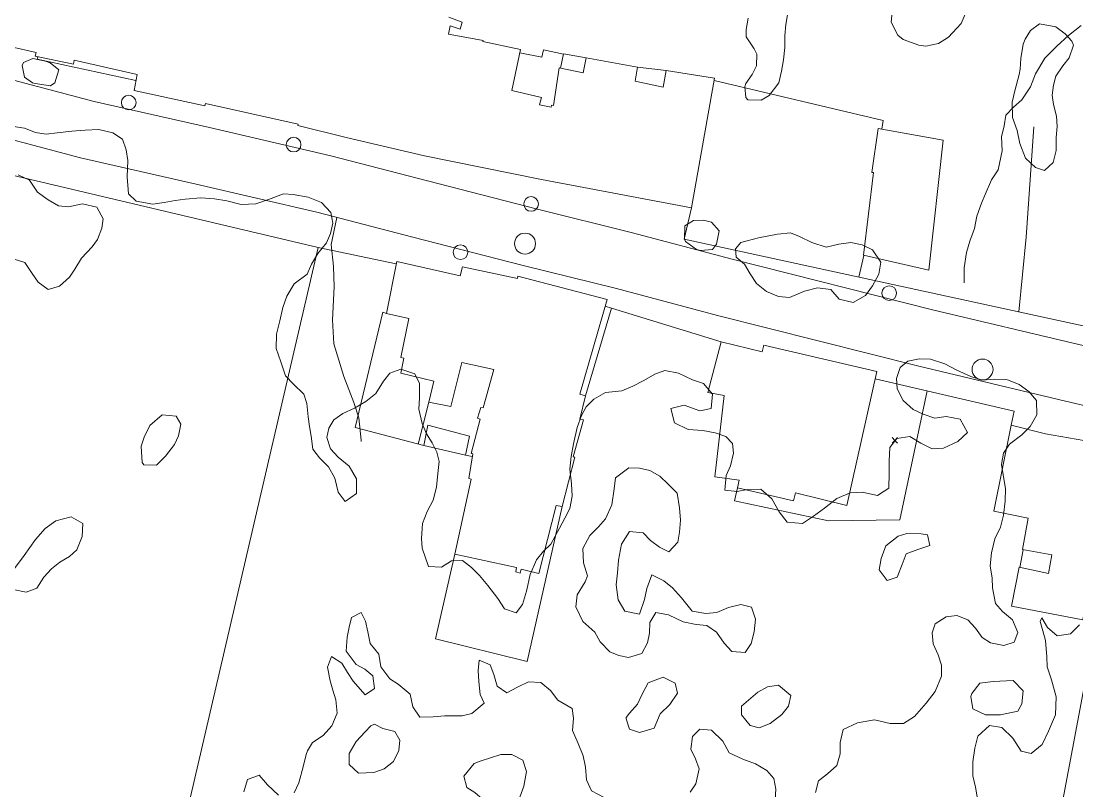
# Model space of a CAD drawing. Header units: metres. Extents: x 4652992 to 4879070, y 2074171 to 2309877.
# Drawn here: x 4654094.4 to 4654205.2, y 2307022.4 to 2307103.2 of the extents above; entities that cross this region are included whole.
import ezdxf

# ---------------------------------------------------------------- set-up
doc = ezdxf.new("R2010")
doc.units = ezdxf.units.M
doc.header["$MEASUREMENT"] = 0
doc.linetypes.add('DGN Style 3', pattern=[92.779933, 66.271381, -26.508552])
for name, color, linetype, lineweight in [('Level 1', 2, 'Continuous', 0), ('Level 18', 5, 'Continuous', 0), ('Level 20', 30, 'DGN Style 3', 0), ('Level 30', 5, 'Continuous', 0), ('Level 35', 4, 'Continuous', 0), ('Level 36', 1, 'Continuous', 0), ('Level 37', 3, 'Continuous', 0), ('Level 40', 1, 'Continuous', 0), ('Level 45', 9, 'Continuous', 0), ('Level 61', 4, 'Continuous', 0), ('Level 63', 3, 'Continuous', 0)]:
    doc.layers.add(name, color=color, linetype=linetype, lineweight=lineweight)

# ---------------------------------------------------------------- blocks, each defined once
blk = doc.blocks.new('AL_1')
at = {"layer": 'Level 45'}
blk.add_circle((2.1e-05, 1.3e-05, 3e-05), 1.100002, dxfattribs=at)
blk = doc.blocks.new('COTA_8')
at = {"layer": 'Level 63', "ltscale": 0.2}
for p, q in [((-4.5e-05, 0.000125, -0.000135), (-1.419567, -1.408332, -0.000135)), ((-1.408502, 1.419647, -0.000135), (-4.5e-05, 0.000125, -0.000135)), ((1.419477, 1.408582, -0.000135), (-4.5e-05, 0.000125, -0.000135)), ((-4.5e-05, 0.000125, -0.000135), (1.408412, -1.419397, -0.000135))]:
    blk.add_line(p, q, dxfattribs=at)
blk = doc.blocks.new('POSTE_1')
at = {"layer": 'Level 61'}
blk.add_circle((-4.7e-05, -1.9e-05, -2.4e-05), 0.770001, dxfattribs=at)

msp = doc.modelspace()

# ---------------------------------------------------------------- linework, layer by layer
at = {"layer": 'Level 1'}
msp.add_polyline3d([(4654193.357227, 2307075.709269, 1401), (4654193.377917, 2307077.268833, 1400.37), (4654193.623218, 2307078.878373, 1400), (4654193.966079, 2307080.079127, 1399.58), (4654194.435697, 2307081.423675, 1399), (4654194.681103, 2307082.718035, 1398.79), (4654195.178908, 2307084.085761, 1398), (4654195.550805, 2307084.995385, 1397.58), (4654196.229263, 2307086.521789, 1397), (4654196.917615, 2307087.571667, 1396.58), (4654197.334837, 2307089.573727, 1396), (4654197.290043, 2307091.053601, 1395.79), (4654197.572516, 2307092.197191, 1395.37), (4654197.726955, 2307093.299235, 1395.16), (4654198.529592, 2307094.145286, 1395), (4654199.415016, 2307094.912642, 1394.79), (4654200.320206, 2307096.29169, 1394.58), (4654200.844228, 2307097.663936, 1394.37), (4654201.828029, 2307099.285557, 1394.16), (4654203.07453, 2307100.562651, 1394), (4654204.322277, 2307101.672991, 1393.58), (4654205.650027, 2307102.717456, 1393.37)], dxfattribs=at)
at = {"layer": 'Level 18', "color": 30}
for points in [[(4654218.3884, 2307066.186398, 1401.110919), (4654205.397538, 2307069.230713, 1401.437974), (4654190.049169, 2307072.869696, 1401.975474), (4654168.996422, 2307078.179397, 1403.287974), (4654158.390803, 2307081.005632, 1404.112974), (4654148.568725, 2307083.438945, 1404.987974), (4654137.007051, 2307086.415332, 1405.750474), (4654126.851731, 2307089.043364, 1406.512974), (4654114.114444, 2307092.032203, 1407.312974), (4654102.024042, 2307094.753886, 1407.900474), (4654089.412226, 2307098.090563, 1408.412974), (4654078.985264, 2307100.663577, 1408.825474), (4654069.852641, 2307102.914106, 1409.112974), (4654056.320172, 2307106.577361, 1409.175932)], [(4654218.3884, 2307059.917434, 1401.066223), (4654203.997188, 2307063.289911, 1401.428331), (4654188.59873, 2307066.94077, 1401.965831), (4654167.464196, 2307072.271099, 1403.278331), (4654156.870985, 2307075.094027, 1404.103331), (4654147.073992, 2307077.521126, 1404.978331), (4654135.481643, 2307080.50541, 1405.740831), (4654125.389794, 2307083.117016, 1406.503331), (4654112.747015, 2307086.083678, 1407.303331), (4654100.572764, 2307088.824236, 1407.890831), (4654087.90042, 2307092.176928, 1408.403331), (4654077.523912, 2307094.737491, 1408.815831), (4654068.355841, 2307096.996755, 1409.103331), (4654054.291309, 2307100.646429, 1409.165831)]]:
    msp.add_polyline3d(points, dxfattribs=at)
at = {"layer": 'Level 20', "linetype": 'Continuous'}
msp.add_polyline3d([(4654127.504341, 2307082.569806, 1406.343564), (4654126.900277, 2307079.722923, 1406.856064), (4654127.140552, 2307077.404256, 1406.968564), (4654127.216746, 2307075.286816, 1407.043564), (4654127.055513, 2307071.824336, 1407.093564), (4654127.178618, 2307069.299423, 1407.181064), (4654128.219028, 2307065.885978, 1407.368564), (4654129.295487, 2307063.140819, 1407.543564), (4654129.791612, 2307061.532985, 1407.593564), (4654130.048992, 2307059.187035, 1407.931064), (4654130.06294, 2307059.043824, 1407.956064)], dxfattribs=at)
at = {"layer": 'Level 30', "color": 1}
for points in [[(4654139.269674, 2307103.61896, 1409.392149), (4654140.667212, 2307103.098159, 1409.367149), (4654140.435654, 2307102.33605, 1409.367149), (4654139.394682, 2307102.6813, 1409.367149), (4654139.206952, 2307101.80421, 1409.648399), (4654142.848017, 2307101.149803, 1408.960899), (4654142.825367, 2307101.050173, 1408.923399), (4654146.776165, 2307100.21938, 1408.167149), (4654145.888366, 2307095.903743, 1408.192149), (4654148.988077, 2307095.176281, 1408.185899), (4654148.789758, 2307094.406496, 1408.517149), (4654149.991364, 2307094.152313, 1408.504649), (4654150.039179, 2307094.362644, 1408.504649), (4654150.241125, 2307094.32766, 1408.498399), (4654150.833864, 2307098.26869, 1407.879649), (4654153.352905, 2307097.756879, 1407.829649), (4654153.663425, 2307099.327987, 1407.742149), (4654159.075165, 2307098.357891, 1407.748399), (4654158.825565, 2307096.900878, 1407.835899), (4654161.758072, 2307096.258632, 1407.117149), (4654162.081666, 2307097.989837, 1406.854649), (4654167.14792, 2307097.192733, 1406.854649), (4654164.750003, 2307083.567003, 1406.979649)], [(4654164.750003, 2307083.567003, 1406.979649), (4654148.98966, 2307086.565698, 1408.679649), (4654136.702165, 2307089.042043, 1409.529649), (4654128.466653, 2307090.97881, 1409.648399), (4654123.396315, 2307092.219602, 1409.673399), (4654123.431548, 2307092.374582, 1410.173399), (4654113.694795, 2307094.529865, 1410.692149), (4654113.644464, 2307094.308464, 1410.692149), (4654106.209707, 2307095.9205, 1410.892149), (4654106.518201, 2307097.585285, 1411.192149), (4654099.918418, 2307099.074409, 1411.242149), (4654099.863576, 2307098.679282, 1411.242149), (4654095.841269, 2307099.503286, 1411.285899), (4654095.920787, 2307099.904366, 1411.273399), (4654084.959256, 2307102.365787, 1411.335899)], [(4654189.65996, 2307077.024175, 1404.976046), (4654191.141745, 2307090.689857, 1404.988546), (4654184.336321, 2307091.910792, 1404.938546), (4654183.657648, 2307087.310265, 1405.069796), (4654183.838435, 2307087.280242, 1405.069796), (4654182.807285, 2307078.594882, 1404.982296), (4654189.65996, 2307077.024175, 1404.976046)], [(4654155.86455, 2307073.973482, 1407.570628), (4654153.013674, 2307064.00971, 1408.383128), (4654153.594134, 2307063.840591, 1408.383128), (4654153.003217, 2307061.397384, 1409.195628), (4654153.38549, 2307061.332416, 1409.195628), (4654152.323323, 2307057.433901, 1409.933128), (4654152.500841, 2307057.392891, 1409.933128), (4654151.139932, 2307052.232676, 1410.558128), (4654150.54181, 2307052.324163, 1410.533128), (4654148.690913, 2307045.164342, 1409.745628), (4654146.845636, 2307045.625661, 1409.745628), (4654146.743706, 2307045.228983, 1409.745628), (4654146.293862, 2307045.356253, 1409.745628), (4654146.377647, 2307045.827161, 1409.745628), (4654139.881571, 2307047.199498, 1409.789378), (4654141.586823, 2307055.105017, 1410.851878), (4654141.340212, 2307055.150317, 1410.851878), (4654141.765224, 2307057.736909, 1410.058128), (4654141.612419, 2307057.783883, 1410.058128), (4654142.53989, 2307061.398346, 1409.639378), (4654142.281182, 2307061.493132, 1409.639378), (4654142.607643, 2307062.620027, 1409.589378), (4654142.854254, 2307062.574727, 1409.589378), (4654143.977461, 2307066.587542, 1408.933128), (4654140.635376, 2307067.347966, 1408.808128), (4654139.451056, 2307062.707257, 1408.870628), (4654137.166511, 2307063.188346, 1408.914378), (4654137.690822, 2307065.390137, 1409.570628), (4654134.200979, 2307066.219715, 1409.201878), (4654134.539609, 2307067.810716, 1409.345628), (4654134.215334, 2307067.873958, 1409.345628), (4654135.061169, 2307071.950853, 1409.570628), (4654132.709053, 2307072.494244, 1409.783128), (4654133.78758, 2307077.953155, 1409.595628), (4654140.435941, 2307076.428907, 1409.126878), (4654140.675128, 2307077.377524, 1408.883128), (4654146.458608, 2307076.158139, 1407.801878), (4654146.516642, 2307076.41321, 1407.733128), (4654155.86455, 2307073.973482, 1407.570628)], [(4654181.055455, 2307052.32551, 1406.201878), (4654175.65716, 2307053.643597, 1406.176878), (4654175.454265, 2307052.799574, 1406.176878), (4654169.554223, 2307054.163337, 1406.239378), (4654169.740996, 2307054.987189, 1406.239378), (4654167.191866, 2307055.318643, 1406.239378), (4654168.171999, 2307063.879493, 1405.876878), (4654166.45972, 2307064.181545, 1405.876878), (4654167.832118, 2307069.511693, 1405.239378), (4654172.154909, 2307068.477345, 1406.014378), (4654172.325223, 2307069.176176, 1405.970628), (4654184.177063, 2307066.391191, 1405.976878), (4654181.055455, 2307052.32551, 1406.201878)], [(4654209.94428, 2307058.442539, 1410.195628), (4654208.913304, 2307052.118351, 1409.858128), (4654209.546172, 2307051.983718, 1409.858128), (4654208.441531, 2307046.467775, 1409.933128), (4654206.975648, 2307046.829841, 1406.083128), (4654205.828424, 2307040.299809, 1405.970628), (4654198.345342, 2307041.73841, 1405.876878), (4654199.119608, 2307045.841355, 1405.845628), (4654202.217594, 2307045.183526, 1405.758128), (4654202.552133, 2307047.130798, 1405.745628), (4654199.478425, 2307047.689931, 1405.745628), (4654200.073076, 2307050.996627, 1405.583128), (4654196.467447, 2307051.72524, 1405.533128), (4654198.287976, 2307060.775841, 1405.283128), (4654201.892938, 2307059.837942, 1405.108128), (4654201.892938, 2307059.837942, 1410.514378), (4654209.94428, 2307058.442539, 1410.195628)]]:
    msp.add_polyline3d(points, dxfattribs=at)
msp.add_3dface([(4654141.022489, 2307057.591563, 1409.726878), (4654136.628969, 2307058.607097, 1409.639378), (4654137.069173, 2307060.742337, 1409.620628), (4654141.426393, 2307059.618684, 1409.564378)], dxfattribs=at)
at = {"layer": 'Level 35'}
for p, q in [((4654162.081666, 2307097.989837, 1406.851046), (4654159.075165, 2307098.357891, 1406.851046)), ((4654167.832118, 2307069.511692, 1405.576877), (4654156.320903, 2307073.057008, 1406.264377)), ((4654137.166511, 2307063.188346, 1409.095628), (4654136.030103, 2307058.764462, 1409.095628)), ((4654141.022249, 2307057.591619, 1409.639376), (4654141.718952, 2307057.455301, 1409.639376)), ((4654199.217175, 2307045.820637, 1405.558128), (4654199.560417, 2307047.675016, 1405.558128))]:
    msp.add_line(p, q, dxfattribs=at)
at = {"layer": 'Level 35', "extrusion": (-0.190549121423236, -0.8670270612085381, 0.4603858245612248), "elevation": -2886501.844398, "flags": 128}
msp.add_lwpolyline([(4050404.683651, 1498577.248848), (4050394.08815, 1498577.15028), (4050394.084325, 1498577.731155)], dxfattribs=at)
at = {"layer": 'Level 35', "extrusion": (-0.0025376784293874, 0.0005155128494622, 0.999996647211725), "elevation": -9213.784683, "flags": 128}
msp.add_lwpolyline([(4654142.249563, 2307104.384372), (4654139.872122, 2307104.804963), (4654139.565488, 2307103.295514)], dxfattribs=at)
at = {"layer": 'Level 35', "extrusion": (0.0444795383300922, 0.1554815351926948, 0.9868368978124323), "elevation": 567109.664739, "flags": 128}
msp.add_lwpolyline([(-3840111.384599, -3451901.274108), (-3840111.471295, -3451911.013241), (-3840110.780439, -3451911.013241)], dxfattribs=at)
at = {"layer": 'Level 35', "extrusion": (0.0097049695462367, 0.1178646963684049, 0.9929822389731299), "elevation": 318484.857252, "flags": 128}
msp.add_lwpolyline([(-4449178.161007, -2662231.054609), (-4449178.368324, -2662232.534355), (-4449163.532004, -2662234.753973)], dxfattribs=at)
at = {"layer": 'Level 35'}
for points in [[(4654151.28123, 2307099.725133, 1407.619796), (4654149.198538, 2307100.159249, 1407.657296), (4654149.038118, 2307099.404019, 1407.657296), (4654146.703791, 2307099.867566, 1407.657296)], [(4654132.709053, 2307072.494244, 1408.583128), (4654132.321297, 2307072.634075, 1408.583128), (4654129.433986, 2307060.497733, 1409.095628), (4654136.628969, 2307058.607097, 1409.095628)], [(4654169.557147, 2307054.176232, 1406.295628), (4654169.248812, 2307052.817232, 1406.283128), (4654179.108461, 2307050.702409, 1405.908128), (4654186.614222, 2307050.819848, 1405.445628), (4654189.478776, 2307064.358925, 1404.445628)], [(4654151.139932, 2307052.232676, 1409.464378), (4654147.481116, 2307035.946455, 1409.764378), (4654137.857142, 2307038.310214, 1410.089378), (4654139.881571, 2307047.199498, 1410.089378)]]:
    msp.add_polyline3d(points, dxfattribs=at)
at = {"layer": 'Level 36'}
msp.add_polyline3d([(4654189.306135, 2306977.45901, 1409.395628), (4654194.060911, 2306976.052718, 1409.383128), (4654199.568513, 2306999.236803, 1409.108128), (4654208.441531, 2307046.467775, 1405.233128)], dxfattribs=at)
at = {"layer": 'Level 37'}
for p, q in [((4654125.545624, 2307079.418017, 1408.526878), (4654089.69699, 2307087.887543, 1410.914378)), ((4654182.812951, 2307078.593583, 1403.723709), (4654182.291986, 2307076.302818, 1403.723709))]:
    msp.add_line(p, q, dxfattribs=at)
at = {"layer": 'Level 37', "extrusion": (0.2249720485258969, -0.0393766368877466, 0.9735692362895779), "elevation": 957579.689002, "flags": 128}
msp.add_lwpolyline([(3074963.54487, -4075751.513804), (3074964.462707, -4075751.513804), (3074965.535716, -4075732.795992)], dxfattribs=at)
at = {"layer": 'Level 37', "extrusion": (-0.9535681407315673, 0.1739718657107037, 0.2458487155200915), "elevation": -4036385.150872, "flags": 128}
msp.add_lwpolyline([(-3104947.05401, 1025209.271934), (-3104954.935859, 1025206.666984), (-3104966.449878, 1025201.482874)], dxfattribs=at)
at = {"layer": 'Level 37', "extrusion": (0.0601692428614657, 0.0398431967548379, 0.9973926919151921), "elevation": 373361.57113, "flags": 128}
msp.add_lwpolyline([(-646023.835695, -5140702.735528), (-646017.872564, -5140696.846264), (-646070.164144, -5140641.417897)], dxfattribs=at)
at = {"layer": 'Level 37'}
msp.add_polyline3d([(4654164.750003, 2307083.567003, 1405.632296), (4654163.95825, 2307080.290099, 1405.632296), (4654209.407618, 2307070.40562, 1403.082296), (4654215.56843, 2307093.388161, 1400.532296), (4654219.558294, 2307105.791537, 1395.957296), (4654222.245266, 2307113.493177, 1394.707296)], dxfattribs=at)
at = {"layer": 'Level 40', "color": 3}
for points in [[(4654193.56818, 2307104.161398, 1402.195612), (4654193.057071, 2307102.943185, 1402.220612), (4654192.152206, 2307101.956444, 1402.258112), (4654191.701243, 2307101.521336, 1402.258112), (4654190.656121, 2307100.848234, 1402.345612), (4654189.34693, 2307100.564214, 1402.383112), (4654188.617566, 2307100.662136, 1402.408112), (4654186.966777, 2307101.253892, 1402.458112), (4654186.412559, 2307101.709902, 1402.470612), (4654185.688131, 2307103.072475, 1402.508112), (4654185.83497, 2307104.445037, 1402.458112)], [(4654174.797173, 2307103.860662, 1404.908112), (4654174.636642, 2307102.8443, 1404.933112), (4654174.524852, 2307101.629429, 1405.008112), (4654174.52958, 2307100.411097, 1405.045612), (4654174.40263, 2307099.129497, 1405.083112), (4654174.179377, 2307097.94033, 1405.083112), (4654173.896378, 2307096.694717, 1405.033112), (4654172.871769, 2307095.38604, 1405.070612), (4654172.05138, 2307094.872975, 1404.983112), (4654170.635934, 2307094.941897, 1404.995612), (4654170.453436, 2307095.171251, 1404.995612), (4654170.329215, 2307096.276689, 1404.945612), (4654170.437419, 2307096.64968, 1404.945612), (4654171.098498, 2307097.597429, 1404.958112), (4654171.561021, 2307098.497332, 1404.945612), (4654171.605932, 2307099.727626, 1404.895612), (4654171.310787, 2307100.287267, 1404.895612), (4654170.490439, 2307101.52983, 1404.895612), (4654170.478864, 2307102.30498, 1404.895612), (4654170.679825, 2307103.499287, 1404.883112)], [(4654202.981007, 2307102.587687, 1396.458112), (4654203.948788, 2307101.84491, 1396.483112), (4654204.676448, 2307101.086674, 1396.533112), (4654204.842594, 2307100.6705, 1396.533112), (4654204.397957, 2307099.33251, 1396.783112), (4654203.712447, 2307098.498779, 1396.870612), (4654202.993579, 2307097.41297, 1396.983112), (4654202.730286, 2307096.458231, 1397.145612), (4654202.609185, 2307095.399847, 1397.483112), (4654202.743438, 2307094.424256, 1397.745612), (4654203.039476, 2307093.222421, 1397.945612), (4654203.120778, 2307092.11735, 1398.133112), (4654203.029424, 2307090.981257, 1398.270612), (4654203.022234, 2307089.589595, 1398.420612), (4654202.720504, 2307088.360335, 1398.520612), (4654201.794872, 2307087.511145, 1398.570612), (4654200.848149, 2307087.823984, 1398.470612), (4654199.791126, 2307088.799886, 1398.308112), (4654199.213599, 2307090.326423, 1397.995612), (4654198.930611, 2307091.690556, 1397.870612), (4654198.440144, 2307093.078933, 1397.783112), (4654198.397995, 2307094.670901, 1397.683112), (4654198.667081, 2307095.860459, 1397.520612), (4654199.130561, 2307097.595567, 1397.370612), (4654199.235, 2307098.161867, 1397.370612), (4654199.298787, 2307099.280702, 1397.358112), (4654199.561331, 2307100.755157, 1397.183112), (4654199.778215, 2307101.295519, 1397.108112), (4654200.338944, 2307102.205265, 1397.020612), (4654201.279092, 2307102.909414, 1396.933112), (4654202.981007, 2307102.587687, 1396.458112)], [(4654097.411259, 2307098.805208, 1410.629959), (4654098.298308, 2307098.066651, 1410.623709), (4654097.904717, 2307096.707234, 1410.529959), (4654097.425107, 2307096.388698, 1410.392459), (4654095.836449, 2307096.651141, 1410.273709), (4654095.560766, 2307096.714803, 1410.236209), (4654094.709506, 2307097.305866, 1410.211209), (4654094.477425, 2307098.519706, 1410.261209), (4654094.59747, 2307098.840059, 1410.317459), (4654095.574761, 2307099.252511, 1410.373709), (4654096.908163, 2307098.991002, 1410.373709), (4654097.411259, 2307098.805208, 1410.629959)], [(4654093.568081, 2307092.109403, 1411.126878), (4654094.705151, 2307091.938541, 1411.089378), (4654095.847289, 2307091.489174, 1411.126878), (4654096.984359, 2307091.318312, 1411.301878), (4654098.148365, 2307091.464766, 1411.526878), (4654099.661069, 2307091.622918, 1411.739378), (4654101.071019, 2307091.735531, 1411.926878), (4654102.514663, 2307091.79412, 1412.026878), (4654103.98191, 2307091.454356, 1412.026878), (4654104.980875, 2307090.783923, 1412.039378), (4654105.393645, 2307089.671457, 1412.064378), (4654105.550366, 2307088.548951, 1412.064378), (4654105.499921, 2307086.827311, 1412.164378), (4654105.641517, 2307085.038089, 1412.801878), (4654106.434973, 2307084.276578, 1413.464378), (4654108.185221, 2307083.963726, 1414.276878), (4654109.376179, 2307084.12705, 1414.576878), (4654110.538495, 2307084.366339, 1414.676878), (4654111.561001, 2307084.499338, 1414.926878), (4654113.226999, 2307084.621992, 1415.339378), (4654114.662227, 2307084.543864, 1415.676878), (4654115.947539, 2307084.315563, 1415.789378), (4654117.448481, 2307083.921775, 1415.876878), (4654118.989826, 2307084.003962, 1415.351878), (4654120.317216, 2307084.459246, 1414.801878), (4654121.88717, 2307085.06636, 1414.064378), (4654122.929901, 2307084.986676, 1413.614378), (4654124.478004, 2307084.697523, 1413.276878), (4654125.894728, 2307084.138349, 1413.051878), (4654126.851599, 2307083.084777, 1412.914378), (4654127.07907, 2307081.968998, 1412.814378), (4654126.826448, 2307080.871949, 1412.714378), (4654126.396943, 2307079.908303, 1412.676878), (4654125.517674, 2307078.794587, 1412.676878), (4654124.840551, 2307077.657171, 1412.664378), (4654124.368937, 2307076.610833, 1412.676878), (4654123.002833, 2307075.586739, 1412.926878), (4654122.246545, 2307074.305879, 1412.951878), (4654121.832213, 2307073.10761, 1413.026878), (4654121.513909, 2307071.725328, 1413.039378), (4654121.146754, 2307070.331247, 1413.026878), (4654121.141781, 2307068.807075, 1412.864378), (4654121.603417, 2307067.405962, 1412.476878), (4654122.098747, 2307065.950826, 1411.976878), (4654122.954538, 2307065.059326, 1411.351878), (4654124.025958, 2307064.002339, 1411.139378), (4654124.332595, 2307063.030005, 1411.101878), (4654124.494385, 2307061.628993, 1411.101878), (4654124.627517, 2307060.604393, 1411.226878), (4654124.8095, 2307059.591592, 1411.414378), (4654124.981395, 2307058.234463, 1411.789378), (4654125.673786, 2307057.334579, 1412.176878), (4654126.634021, 2307056.395782, 1412.526878), (4654127.282629, 2307055.205594, 1412.901878), (4654127.631407, 2307053.715061, 1413.401878), (4654128.374339, 2307052.73414, 1413.776878), (4654129.558523, 2307053.56925, 1413.626878), (4654129.546649, 2307055.120434, 1413.164378), (4654128.791907, 2307056.450754, 1412.689378), (4654127.651426, 2307057.408178, 1412.314378), (4654126.839434, 2307058.289536, 1411.939378), (4654126.46372, 2307059.462753, 1411.551878), (4654126.64223, 2307060.438299, 1411.276878), (4654127.171126, 2307061.332707, 1411.139378), (4654128.129592, 2307061.988976, 1411.126878), (4654129.362643, 2307062.535439, 1411.076878), (4654130.538411, 2307063.233832, 1411.114378), (4654131.608046, 2307064.072357, 1410.951878), (4654132.413186, 2307065.365016, 1410.764378), (4654133.073478, 2307066.228998, 1410.601878), (4654134.205464, 2307066.637087, 1410.501878), (4654135.686195, 2307066.155536, 1410.601878), (4654136.162974, 2307065.120692, 1410.901878), (4654136.168105, 2307063.640403, 1411.314378), (4654136.12437, 2307062.44876, 1411.739378), (4654136.441144, 2307060.919416, 1412.214378), (4654136.91287, 2307059.862632, 1412.576878), (4654137.502507, 2307058.917209, 1412.889378), (4654137.98939, 2307057.926247, 1413.126878), (4654138.225276, 2307056.947186, 1413.301878), (4654138.117533, 2307055.677922, 1413.464378), (4654137.952524, 2307054.260142, 1413.601878), (4654137.612321, 2307052.882931, 1413.601878), (4654136.99079, 2307051.68642, 1413.326878), (4654136.490551, 2307050.4156, 1413.139378), (4654136.387876, 2307048.867831, 1412.876878), (4654136.450258, 2307047.836503, 1412.751878), (4654137.139334, 2307045.920505, 1412.439378), (4654138.503812, 2307045.835649, 1412.264378), (4654139.533028, 2307046.498646, 1412.026878), (4654140.693671, 2307046.530324, 1411.876878), (4654141.63368, 2307045.804209, 1411.876878), (4654142.477676, 2307044.961662, 1411.876878), (4654143.341898, 2307043.906433, 1411.839378), (4654144.418387, 2307042.570941, 1411.826878), (4654145.087205, 2307041.468517, 1411.814378), (4654146.327046, 2307041.042747, 1411.789378), (4654146.99239, 2307041.92867, 1411.614378), (4654147.408396, 2307043.33455, 1411.314378), (4654147.78564, 2307045.072959, 1410.951878), (4654148.461057, 2307046.603656, 1410.664378), (4654149.207257, 2307047.540188, 1410.589378), (4654149.973682, 2307048.264038, 1410.589378), (4654150.891665, 2307049.946564, 1410.551878), (4654151.434029, 2307050.99963, 1410.526878), (4654151.94439, 2307052.013885, 1410.514378), (4654152.198686, 2307053.318546, 1410.514378), (4654152.148082, 2307054.601366, 1410.464378), (4654151.950909, 2307056.149237, 1410.289378), (4654152.095709, 2307057.479253, 1410.051878), (4654152.355057, 2307058.805854, 1409.776878), (4654152.722196, 2307060.500382, 1409.339378), (4654153.178637, 2307061.781343, 1408.964378), (4654153.685635, 2307062.680822, 1408.889378), (4654154.47227, 2307063.492436, 1408.876878), (4654155.713736, 2307064.175616, 1408.889378), (4654157.416791, 2307064.359022, 1408.851878), (4654158.568987, 2307064.854876, 1408.864378), (4654159.719493, 2307065.443564, 1408.914378), (4654160.885157, 2307066.098075, 1408.989378), (4654161.919441, 2307066.482567, 1409.114378), (4654163.384999, 2307066.235639, 1409.176878), (4654164.837106, 2307065.529606, 1409.189378), (4654165.989349, 2307065.124121, 1409.276878), (4654166.952962, 2307063.999654, 1409.376878), (4654166.816594, 2307062.505909, 1409.414378), (4654165.605427, 2307062.254821, 1409.414378), (4654163.969711, 2307062.864706, 1409.364378), (4654162.574934, 2307062.517469, 1409.201878), (4654162.96751, 2307061.016794, 1409.301878), (4654164.370766, 2307060.298963, 1409.551878), (4654165.91549, 2307060.195479, 1409.639378), (4654167.222701, 2307059.962107, 1409.714378), (4654168.331146, 2307059.566765, 1409.714378), (4654169.037006, 2307058.825538, 1409.664378), (4654169.148239, 2307057.806009, 1409.564378), (4654168.823193, 2307056.494621, 1409.514378), (4654168.37853, 2307055.465153, 1409.464378), (4654168.232057, 2307053.927525, 1409.526878), (4654169.537579, 2307053.786989, 1409.639378), (4654170.629145, 2307054.01955, 1409.639378), (4654172.018885, 2307054.044399, 1409.439378), (4654173.166108, 2307053.016081, 1409.139378), (4654173.937697, 2307051.658749, 1408.789378), (4654174.774967, 2307050.58665, 1408.664378), (4654176.397183, 2307050.419, 1408.401878), (4654177.544311, 2307051.193359, 1408.139378), (4654178.706595, 2307052.03354, 1407.789378), (4654179.98005, 2307053.055977, 1407.414378), (4654181.386605, 2307053.654706, 1407.026878), (4654182.650002, 2307053.731923, 1406.764378), (4654184.248645, 2307053.361733, 1406.789378), (4654185.439571, 2307054.125949, 1407.214378), (4654185.5035, 2307055.705802, 1407.151878), (4654185.474795, 2307056.983551, 1406.926878), (4654185.574107, 2307058.416544, 1406.601878), (4654186.298407, 2307059.358148, 1406.401878), (4654187.662869, 2307059.573738, 1406.289378), (4654188.815128, 2307058.867807, 1406.439378), (4654190.014549, 2307058.266509, 1406.676878), (4654191.185297, 2307058.34207, 1406.814378), (4654192.704711, 2307059.030219, 1406.839378), (4654193.706959, 2307059.976792, 1406.789378), (4654192.950528, 2307061.399947, 1406.501878), (4654191.46307, 2307061.651947, 1406.339378), (4654190.277165, 2307061.510564, 1406.326878), (4654189.054171, 2307061.909321, 1406.239378), (4654187.992888, 2307062.409298, 1406.064378), (4654186.966956, 2307063.363308, 1405.876878), (4654186.323399, 2307064.575437, 1405.714378), (4654186.249223, 2307065.655718, 1405.651878), (4654186.631551, 2307066.815176, 1405.639378), (4654187.453569, 2307067.47993, 1405.714378), (4654188.659684, 2307067.709077, 1405.926878), (4654189.810222, 2307067.696874, 1406.064378), (4654191.329699, 2307067.183239, 1406.189378), (4654192.52912, 2307066.581941, 1406.376878), (4654194.046924, 2307065.860696, 1406.489378), (4654195.253071, 2307065.48895, 1406.839378), (4654196.570371, 2307065.599907, 1406.926878), (4654197.759655, 2307065.55562, 1407.114378), (4654198.000547, 2307065.499838, 1407.126878), (4654199.13733, 2307065.039261, 1407.514378)], [(4654093.614299, 2307078.185904, 1412.401878), (4654094.754748, 2307077.829371, 1412.439378), (4654095.528011, 2307076.679651, 1412.826878), (4654096.149652, 2307075.773039, 1413.301878), (4654097.194105, 2307074.999628, 1414.026878), (4654098.386736, 2307075.370563, 1414.476878), (4654099.42773, 2307076.285053, 1415.076878), (4654099.995373, 2307077.147378, 1415.351878), (4654100.694395, 2307078.279722, 1415.351878), (4654101.801071, 2307079.479445, 1415.326878), (4654102.370403, 2307080.248935, 1414.789378), (4654102.828534, 2307081.437062, 1414.101878), (4654102.968297, 2307082.44469, 1413.576878), (4654102.302841, 2307083.661891, 1413.051878), (4654100.791795, 2307084.011796, 1412.864378), (4654099.309421, 2307083.684845, 1412.764378), (4654098.271742, 2307083.786469, 1412.689378), (4654097.191923, 2307084.406293, 1412.451878), (4654096.064926, 2307085.221929, 1412.126878), (4654095.246175, 2307086.474627, 1412.051878), (4654094.03665, 2307087.032043, 1411.739378)], [(4654166.828801, 2307082.063027, 1407.795612), (4654167.648992, 2307081.150662, 1407.645612), (4654167.359446, 2307079.771545, 1407.520612), (4654166.947441, 2307079.190334, 1407.458112), (4654165.669108, 2307079.112343, 1407.195612), (4654165.269813, 2307079.204538, 1407.133112), (4654164.108891, 2307080.055644, 1406.995612), (4654163.99886, 2307080.290949, 1406.958112), (4654164.039365, 2307081.704246, 1406.920612), (4654164.932299, 2307082.244379, 1406.970612), (4654165.9959, 2307082.301985, 1406.970612), (4654166.828801, 2307082.063027, 1407.795612)], [(4654171.758775, 2307080.434949, 1407.908112), (4654173.758792, 2307080.812749, 1407.833112), (4654175.145968, 2307080.958898, 1407.495612), (4654176.086829, 2307080.578401, 1407.333112), (4654177.369606, 2307079.955703, 1407.045612), (4654178.870072, 2307079.469318, 1406.533112), (4654180.220866, 2307079.7638, 1406.120612), (4654181.452761, 2307079.945802, 1405.958112), (4654182.655676, 2307079.691376, 1405.945612), (4654183.753889, 2307079.181259, 1405.983112), (4654184.626733, 2307077.883583, 1406.020612), (4654184.41172, 2307076.62719, 1406.033112), (4654183.755118, 2307075.379469, 1406.033112), (4654183.015695, 2307074.384093, 1406.045612), (4654181.724653, 2307073.632695, 1406.145612), (4654180.238386, 2307073.975868, 1406.233112), (4654179.349574, 2307074.997366, 1406.445612), (4654177.966239, 2307075.17684, 1406.870612), (4654176.600361, 2307074.815875, 1407.283112), (4654175.025966, 2307074.153224, 1407.633112), (4654173.864461, 2307074.281478, 1407.733112), (4654172.605938, 2307074.805288, 1407.820612), (4654171.555932, 2307075.630783, 1407.820612), (4654170.904034, 2307076.667545, 1407.658112), (4654170.291475, 2307077.671901, 1407.583112), (4654169.408878, 2307078.412098, 1407.458112), (4654169.350896, 2307079.288405, 1407.208112), (4654169.898956, 2307079.954812, 1407.233112), (4654171.758775, 2307080.434949, 1407.908112)], [(4654199.13733, 2307065.039261, 1407.514378), (4654200.157008, 2307064.29105, 1407.864378), (4654200.944395, 2307063.340193, 1408.201878), (4654201.005616, 2307061.858067, 1408.339378), (4654200.306494, 2307060.621511, 1408.339378), (4654199.406613, 2307059.734255, 1408.314378), (4654198.117239, 2307058.773877, 1408.214378), (4654197.47819, 2307057.803058, 1408.151878), (4654197.284334, 2307056.636178, 1408.139378), (4654197.501376, 2307055.327764, 1408.239378), (4654197.68913, 2307054.09602, 1408.339378), (4654197.669622, 2307052.772353, 1408.439378), (4654197.482152, 2307051.324382, 1408.501878), (4654197.169646, 2307050.045107, 1408.526878), (4654196.56915, 2307048.832368, 1408.614378), (4654196.233743, 2307047.348672, 1408.714378), (4654196.08845, 2307045.984162, 1408.714378), (4654196.305492, 2307044.675748, 1408.664378), (4654196.338922, 2307043.68937, 1408.414378), (4654196.663105, 2307042.029984, 1408.139378), (4654197.404056, 2307041.18306, 1408.051878), (4654198.44301, 2307040.313889, 1408.001878), (4654199.002362, 2307038.972991, 1407.989378), (4654198.612004, 2307037.968017, 1407.989378), (4654197.534265, 2307037.634481, 1407.976878), (4654196.123597, 2307037.890492, 1407.889378), (4654195.251107, 2307038.464889, 1407.851878), (4654194.540193, 2307039.444682, 1407.789378), (4654193.732782, 2307040.30696, 1407.751878), (4654192.598712, 2307040.755381, 1407.676878), (4654191.455263, 2307040.646739, 1407.726878), (4654190.331721, 2307039.904362, 1407.939378), (4654189.995682, 2307038.93344, 1408.264378), (4654190.109841, 2307037.788603, 1408.726878), (4654190.642782, 2307036.640218, 1409.239378), (4654190.976344, 2307035.537896, 1409.539378), (4654190.974731, 2307034.396505, 1409.726878), (4654190.311284, 2307032.802188, 1409.951878), (4654189.380619, 2307031.572524, 1410.226878), (4654188.151201, 2307030.155569, 1410.514378), (4654187.005507, 2307029.41831, 1410.539378), (4654185.584078, 2307029.420493, 1410.326878), (4654183.944742, 2307029.799239, 1410.239378), (4654182.172372, 2307029.48638, 1410.289378), (4654180.645067, 2307028.813985, 1410.164378), (4654180.329684, 2307027.418868, 1409.864378), (4654180.345219, 2307026.250215, 1409.651878), (4654179.993413, 2307025.00332, 1409.251878), (4654179.027073, 2307024.131419, 1409.151878), (4654178.073621, 2307023.419649, 1409.126878), (4654177.748975, 2307022.189781, 1409.264378)], [(4654106.938994, 2307058.549585, 1413.589378), (4654107.270516, 2307059.491792, 1413.439378), (4654107.853449, 2307060.723208, 1413.314378), (4654109.1499, 2307061.835958, 1413.139378), (4654110.624104, 2307061.703502, 1412.764378), (4654111.127451, 2307060.869287, 1412.526878), (4654110.872423, 2307059.654679, 1412.526878), (4654110.447933, 2307058.710812, 1412.626878), (4654109.520151, 2307057.489664, 1412.814378), (4654108.564877, 2307056.552743, 1412.901878), (4654107.251425, 2307056.578562, 1412.914378), (4654107.059981, 2307056.854386, 1412.839378), (4654106.938994, 2307058.549585, 1413.589378)], [(4654152.721439, 2307042.95329, 1410.414378), (4654152.594466, 2307041.677325, 1410.301878), (4654153.337675, 2307040.130191, 1410.014378), (4654154.577942, 2307039.027533, 1409.776878), (4654155.139145, 2307038.011989, 1409.726878), (4654156.153058, 2307036.938369, 1409.614378), (4654157.118798, 2307036.575173, 1409.526878), (4654158.119775, 2307036.366994, 1409.439378), (4654159.520256, 2307036.789018, 1409.389378), (4654160.119032, 2307037.885944, 1409.364378), (4654160.328459, 2307038.909746, 1409.301878), (4654160.353798, 2307040.046049, 1409.289378), (4654160.986771, 2307041.088448, 1409.264378), (4654162.329798, 2307040.847785, 1409.214378), (4654163.859863, 2307040.097678, 1409.114378), (4654165.219988, 2307039.829751, 1409.189378), (4654166.361829, 2307039.728852, 1409.276878), (4654167.362721, 2307039.007885, 1409.414378), (4654168.152275, 2307037.869604, 1409.564378), (4654168.980104, 2307037.002184, 1409.726878), (4654170.370432, 2307036.867129, 1409.814378), (4654171.005402, 2307037.815828, 1409.714378), (4654171.309431, 2307039.050847, 1409.401878), (4654171.446472, 2307040.371102, 1409.114378), (4654171.034203, 2307041.631917, 1408.839378), (4654169.915535, 2307041.937242, 1408.801878), (4654168.60662, 2307041.610589, 1408.814378), (4654167.395261, 2307041.09821, 1408.976878), (4654166.252379, 2307040.989565, 1409.126878), (4654164.793658, 2307041.233674, 1409.264378), (4654163.66813, 2307042.636129, 1409.176878), (4654162.742746, 2307043.689276, 1409.189378), (4654161.835415, 2307044.411915, 1409.289378), (4654160.577965, 2307045.029048, 1409.251878), (4654160.04654, 2307043.613523, 1409.301878), (4654159.801877, 2307042.434704, 1409.401878), (4654159.272449, 2307040.92548, 1409.451878), (4654157.730234, 2307041.212208, 1409.439378), (4654157.022177, 2307042.40157, 1409.364378), (4654156.828277, 2307044.008145, 1409.339378), (4654156.972348, 2307045.256846, 1409.326878), (4654157.065125, 2307046.587339, 1409.264378), (4654157.376269, 2307048.263591, 1409.164378), (4654158.239675, 2307049.602341, 1409.101878), (4654159.647101, 2307049.440023, 1409.064378), (4654160.423635, 2307048.654394, 1409.064378), (4654161.358132, 2307047.948782, 1409.064378), (4654162.342967, 2307047.464623, 1409.064378), (4654163.295857, 2307048.479656, 1409.151878), (4654163.483151, 2307049.508576, 1409.189378), (4654163.582958, 2307050.767514, 1409.214378), (4654163.461444, 2307052.077635, 1409.226878), (4654163.23031, 2307053.622893, 1409.226878), (4654162.279756, 2307054.565313, 1409.326878), (4654161.419728, 2307055.39356, 1409.339378), (4654160.344368, 2307055.991892, 1409.351878), (4654159.287062, 2307056.259717, 1409.301878), (4654158.16935, 2307056.261798, 1409.214378), (4654156.770781, 2307055.233286, 1408.989378), (4654156.602581, 2307054.083402, 1408.976878), (4654156.357833, 2307052.391795, 1409.026878), (4654155.722778, 2307050.930307, 1409.101878), (4654154.970117, 2307050.078754, 1409.164378), (4654154.064529, 2307049.169329, 1409.239378), (4654153.338949, 2307047.822014, 1409.551878), (4654153.387992, 2307046.295558, 1409.926878), (4654153.802257, 2307044.941044, 1410.139378), (4654153.584845, 2307044.29204, 1410.126878), (4654152.721439, 2307042.95329, 1410.414378)], [(4654093.645538, 2307045.700206, 1415.939378), (4654094.657867, 2307047.087507, 1415.639378), (4654095.872662, 2307048.752268, 1415.314378), (4654096.878509, 2307049.909425, 1415.039378), (4654097.989558, 2307050.717943, 1414.764378), (4654099.61147, 2307051.130302, 1414.414378), (4654100.839265, 2307050.429295, 1414.339378), (4654100.756422, 2307049.058602, 1414.339378), (4654100.203793, 2307047.657608, 1414.314378), (4654099.440759, 2307046.953891, 1414.314378), (4654098.424097, 2307046.355179, 1414.339378), (4654097.529205, 2307045.681967, 1414.389378), (4654096.725824, 2307044.80227, 1414.464378), (4654095.993779, 2307043.628098, 1414.589378), (4654094.885606, 2307043.235872, 1414.764378), (4654093.512989, 2307043.507096, 1414.939378), (4654093.455345, 2307043.659418, 1415.064378), (4654093.645538, 2307045.700206, 1415.939378)], [(4654185.139923, 2307048.076334, 1407.326878), (4654184.655583, 2307046.762683, 1407.326878), (4654184.428475, 2307045.553163, 1407.464378), (4654185.275945, 2307044.445788, 1407.664378), (4654186.31199, 2307044.790549, 1407.701878), (4654186.850793, 2307046.138351, 1407.664378), (4654187.267676, 2307047.257258, 1407.626878), (4654188.511518, 2307047.694207, 1407.576878), (4654189.755359, 2307048.131155, 1407.539378), (4654189.515348, 2307049.238325, 1407.464378), (4654188.861391, 2307049.342763, 1407.389378), (4654187.352798, 2307049.387692, 1407.339378), (4654186.447883, 2307049.1061, 1407.251878), (4654185.139923, 2307048.076334, 1407.326878)], [(4654155.580597, 2307021.67256, 1411.114378), (4654154.242891, 2307022.354439, 1411.026878), (4654153.714956, 2307023.52497, 1410.814378), (4654153.591533, 2307024.835056, 1410.689378), (4654153.34946, 2307026.032747, 1410.676878), (4654152.829409, 2307027.341264, 1410.626878), (4654152.247904, 2307028.68728, 1410.501878), (4654152.328865, 2307029.973447, 1410.301878), (4654152.211829, 2307031.002443, 1410.201878), (4654150.709787, 2307031.885398, 1410.426878), (4654149.932412, 2307032.880545, 1410.576878), (4654148.915611, 2307033.744598, 1410.514378), (4654147.624972, 2307033.809769, 1410.414378), (4654146.47502, 2307033.259904, 1410.489378), (4654145.332202, 2307032.638487, 1410.714378), (4654144.324665, 2307033.33729, 1411.089378), (4654143.971827, 2307034.560572, 1411.526878), (4654143.596087, 2307035.579433, 1411.664378), (4654142.449876, 2307036.077262, 1411.764378), (4654142.347509, 2307035.005751, 1411.976878), (4654142.40735, 2307033.826861, 1412.089378), (4654142.547921, 2307032.489512, 1411.876878), (4654142.970844, 2307031.576256, 1411.939378), (4654141.673586, 2307030.477891, 1411.739378), (4654140.665184, 2307030.244842, 1411.651878), (4654138.847127, 2307030.245456, 1411.526878), (4654137.610058, 2307030.135141, 1411.539378), (4654136.22793, 2307030.104943, 1411.551878), (4654135.47058, 2307031.188669, 1411.539378), (4654135.187078, 2307032.512438, 1411.901878), (4654133.929469, 2307033.548632, 1412.176878), (4654133.079133, 2307034.117911, 1412.364378), (4654132.108135, 2307035.390805, 1412.401878), (4654131.913246, 2307036.694102, 1412.414378), (4654131.000824, 2307037.813654, 1412.426878), (4654130.741604, 2307039.038608, 1412.314378), (4654130.506667, 2307040.164747, 1412.276878), (4654130.06159, 2307041.083121, 1412.101878), (4654129.054569, 2307040.546836, 1411.739378), (4654128.807143, 2307039.555442, 1411.564378), (4654128.589004, 2307038.487378, 1411.439378), (4654128.490147, 2307037.018935, 1411.301878), (4654129.524728, 2307035.614844, 1411.189378), (4654130.439395, 2307035.123908, 1411.189378), (4654131.281848, 2307034.416642, 1411.189378), (4654131.449578, 2307033.096319, 1411.214378), (4654130.461832, 2307032.439075, 1411.314378), (4654129.200714, 2307033.872202, 1411.401878), (4654128.634859, 2307034.771878, 1411.501878), (4654128.017563, 2307035.753342, 1411.651878), (4654126.921413, 2307036.472618, 1411.951878), (4654126.501019, 2307035.334775, 1412.426878), (4654126.786649, 2307033.917309, 1413.026878), (4654127.09593, 2307032.913803, 1413.389378), (4654127.40521, 2307031.910296, 1413.601878), (4654127.535768, 2307030.528657, 1413.614378), (4654126.971694, 2307029.167695, 1413.614378), (4654126.046783, 2307028.169716, 1413.576878), (4654124.928247, 2307027.449483, 1413.339378), (4654124.402842, 2307026.568915, 1412.876878), (4654124.26342, 2307026.158402, 1412.614378), (4654123.950914, 2307024.879127, 1412.389378), (4654123.52114, 2307023.18422, 1412.064378), (4654123.027152, 2307022.133285, 1411.951878)], [(4654194.760645, 2307021.51806, 1409.958128), (4654194.568101, 2307022.72799, 1409.558128), (4654194.26005, 2307023.941369, 1409.283128), (4654194.287106, 2307025.403423, 1409.008128), (4654194.49099, 2307026.82452, 1408.783128), (4654194.802541, 2307028.104146, 1408.695628), (4654196.030315, 2307029.21817, 1408.645628), (4654197.310173, 2307029.014957, 1408.708128), (4654198.473834, 2307027.883083, 1408.895628), (4654199.329481, 2307026.519565, 1409.095628), (4654200.390446, 2307026.273825, 1409.120628), (4654201.556192, 2307027.215763, 1408.908128), (4654202.222107, 2307028.623071, 1408.795628), (4654202.935784, 2307030.345611, 1408.695628), (4654203.013453, 2307032.238769, 1408.470628), (4654202.527848, 2307034.006019, 1408.145628), (4654202.072911, 2307035.393258, 1407.870628), (4654202.049355, 2307036.424208, 1407.645628), (4654201.900291, 2307038.136815, 1407.220628), (4654201.618626, 2307039.157628, 1407.083128), (4654201.32698, 2307040.13414, 1406.933128), (4654201.532316, 2307040.529407, 1406.995628), (4654202.116298, 2307039.508491, 1407.233128), (4654203.130933, 2307038.644202, 1407.583128), (4654204.522723, 2307038.834583, 1407.583128), (4654205.457454, 2307039.783415, 1407.483128)], [(4654158.228188, 2307030.516453, 1409.276878), (4654159.067684, 2307031.442157, 1409.276878), (4654159.545767, 2307032.52146, 1409.201878), (4654160.186923, 2307033.703028, 1409.076878), (4654161.744217, 2307034.299363, 1408.951878), (4654163.019748, 2307033.654322, 1408.889378), (4654163.251377, 2307032.620823, 1408.889378), (4654162.445124, 2307031.430784, 1408.976878), (4654161.430468, 2307030.452275, 1409.114378), (4654160.807461, 2307028.93987, 1409.326878), (4654159.280356, 2307028.47654, 1409.451878), (4654158.220282, 2307028.838425, 1409.489378), (4654157.860798, 2307029.924833, 1409.501878), (4654157.86884, 2307030.062961, 1409.489378), (4654158.228188, 2307030.516453, 1409.276878)], [(4654171.693434, 2307032.702143, 1409.851878), (4654172.711489, 2307033.283534, 1409.839378), (4654173.86568, 2307033.436681, 1409.851878), (4654175.162354, 2307032.366603, 1409.826878), (4654174.910978, 2307031.25781, 1409.814378), (4654174.219373, 2307030.36753, 1409.776878), (4654172.982888, 2307029.439902, 1409.776878), (4654171.851981, 2307028.977967, 1409.714378), (4654170.876926, 2307029.203484, 1409.639378), (4654169.97001, 2307030.346787, 1409.576878), (4654169.988801, 2307031.252648, 1409.576878), (4654171.693434, 2307032.702143, 1409.851878)], [(4654198.518383, 2307033.936507, 1409.420628), (4654199.554155, 2307032.859358, 1409.508128), (4654199.431416, 2307031.491711, 1409.383128), (4654199.003602, 2307030.72976, 1409.195628), (4654197.193479, 2307030.334014, 1408.995628), (4654195.615801, 2307030.349857, 1408.945628), (4654194.266307, 2307030.964411, 1408.920628), (4654194.071793, 2307032.265822, 1408.908128), (4654194.168777, 2307032.592402, 1408.920628), (4654195.012959, 2307033.653606, 1408.983128), (4654196.404584, 2307033.84366, 1408.983128), (4654198.518383, 2307033.936507, 1409.420628)], [(4654132.345128, 2307028.919216, 1411.451878), (4654133.573029, 2307028.588453, 1411.489378), (4654134.108922, 2307027.672151, 1411.539378), (4654133.999403, 2307026.578972, 1411.576878), (4654133.456643, 2307025.422935, 1411.576878), (4654132.465963, 2307024.650186, 1411.651878), (4654131.384192, 2307024.294661, 1411.651878), (4654129.785062, 2307024.221979, 1411.526878), (4654128.781804, 2307025.129925, 1411.514378), (4654128.80794, 2307026.265702, 1411.501878), (4654129.513612, 2307027.523854, 1411.426878), (4654130.466315, 2307028.538417, 1411.401878), (4654131.057878, 2307029.193806, 1411.401878), (4654131.467085, 2307029.355437, 1411.389378), (4654132.345128, 2307028.919216, 1411.451878)], [(4654173.523872, 2307021.441636, 1409.289378), (4654173.586938, 2307022.545528, 1409.289378), (4654173.374154, 2307023.666548, 1409.214378), (4654172.628197, 2307024.491327, 1409.189378), (4654171.438428, 2307025.208931, 1409.226878), (4654170.122127, 2307025.676153, 1409.389378), (4654168.685795, 2307026.334216, 1409.889378), (4654168.007794, 2307027.562718, 1410.089378), (4654166.824528, 2307028.721544, 1410.376878), (4654165.615367, 2307028.837795, 1410.526878), (4654164.856289, 2307028.057816, 1410.614378), (4654164.676702, 2307026.747832, 1410.751878), (4654165.146061, 2307025.730643, 1410.851878), (4654165.533941, 2307024.662374, 1410.901878), (4654165.17851, 2307023.090099, 1410.964378), (4654164.608798, 2307022.219767, 1411.014378)], [(4654144.704166, 2307026.175028, 1410.776878), (4654145.886209, 2307026.157612, 1410.726878), (4654147.035809, 2307025.588858, 1410.626878), (4654147.412754, 2307024.383931, 1410.651878), (4654147.136734, 2307022.864411, 1410.701878), (4654146.71027, 2307021.705702, 1410.751878), (4654145.996616, 2307020.613455, 1410.776878), (4654144.798351, 2307020.355203, 1410.814378), (4654143.512004, 2307020.62961, 1410.826878), (4654142.79641, 2307021.470488, 1410.826878), (4654142.001397, 2307022.16675, 1410.814378), (4654141.144022, 2307022.691161, 1410.839378), (4654140.816294, 2307023.907983, 1410.851878), (4654141.909703, 2307025.238339, 1410.814378), (4654142.542533, 2307025.46445, 1410.801878), (4654144.704166, 2307026.175028, 1410.776878)], [(4654121.363418, 2307021.888532, 1411.939378), (4654120.214446, 2307022.992832, 1412.026878), (4654119.343453, 2307023.986307, 1412.376878), (4654118.102759, 2307023.550612, 1413.214378), (4654117.718788, 2307022.264547, 1414.251878)]]:
    msp.add_polyline3d(points, dxfattribs=at)

# ---------------------------------------------------------------- block references
at = {"layer": 'Level 45'}
for p in [(4654147.25545, 2307079.82405, 1404.90815), (4654195.29465, 2307066.60735, 1401.73315)]:
    msp.add_blockref('AL_1', p, dxfattribs=at)
at = {"layer": 'Level 61'}
for p in [(4654105.64745, 2307094.64105, 1407.95105), (4654122.96045, 2307090.22345, 1406.95105), (4654147.89855, 2307083.99275, 1405.32605), (4654140.4818, 2307078.92295, 1405.56435), (4654185.49315, 2307074.62195, 1402.35105)]:
    msp.add_blockref('POSTE_1', p, dxfattribs=at)
at = {"layer": 'Level 63', "ltscale": 0.2, "xscale": 0.2, "yscale": 0.2, "zscale": 0.2}
msp.add_blockref('COTA_8', (4654186.07655, 2307059.16425, 1402.92065), dxfattribs=at)
msp.add_blockref('COTA_8', (4654186.07655, 2307059.16425, 1402.92065), dxfattribs=at)

doc.saveas('drawing.dxf')
